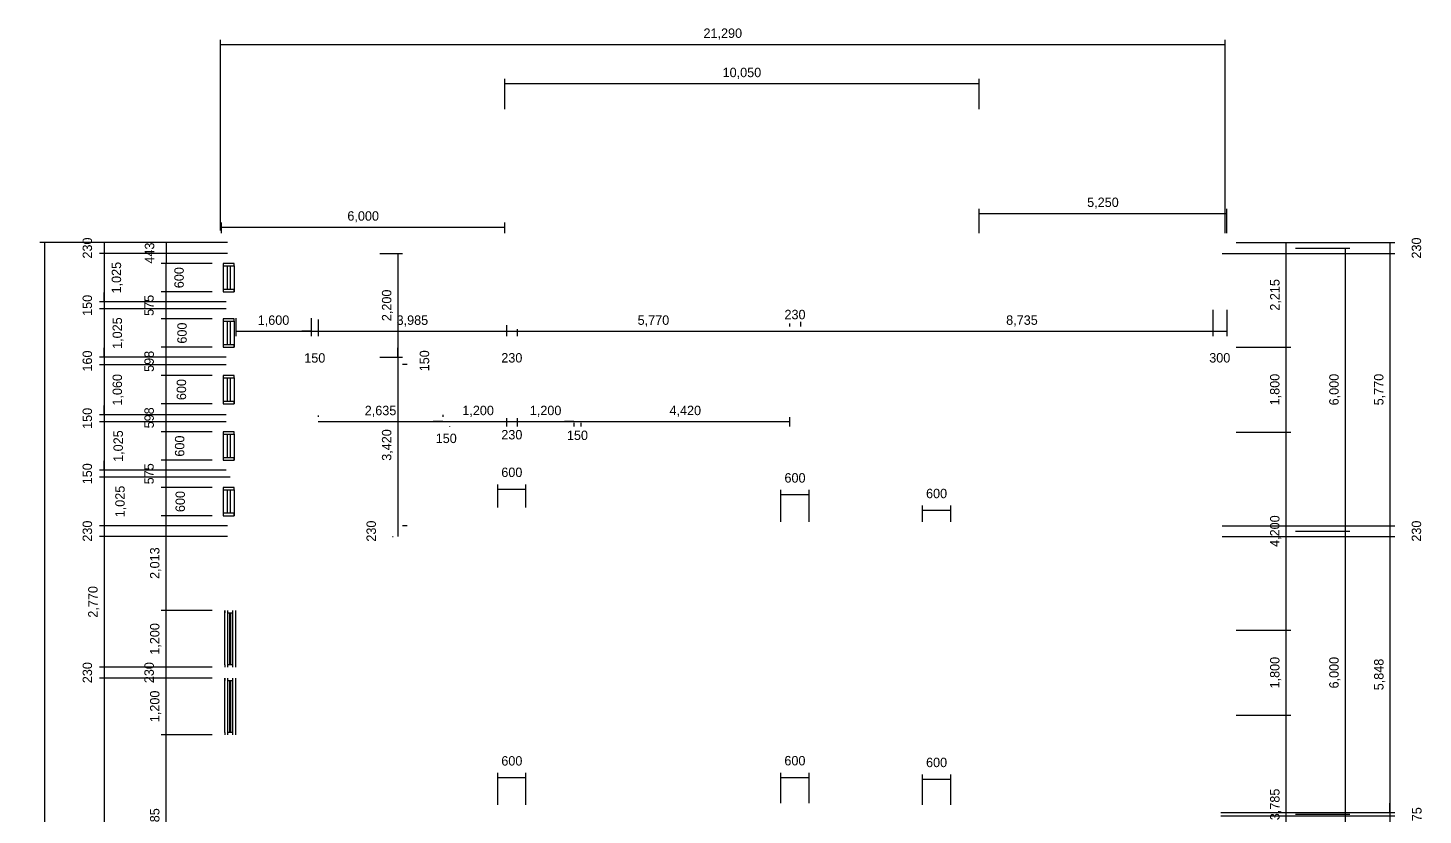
# Model space of a CAD drawing. Extents: x -2017610 to 288295, y -639251 to 250994.
# Drawn here: x 40877 to 70439, y -253179 to -236494 of the extents above; entities that cross this region are included whole.
import ezdxf

# ---------------------------------------------------------------- set-up
doc = ezdxf.new("R2010")
doc.units = 0
doc.header["$LTSCALE"] = 2
doc.header["$MEASUREMENT"] = 0
doc.header["$PDMODE"] = 2
doc.layers.get('0').update_dxf_attribs({"linetype": 'CONTINUOUS'})
doc.layers.get('DEFPOINTS').update_dxf_attribs({"linetype": 'CONTINUOUS'})
doc.layers.add('DIM', color=8, linetype='CONTINUOUS')
doc.layers.add('DOOR-WINDOW', color=8, linetype='CONTINUOUS')
doc.styles.add('STYLUS', font='stylu.ttf')
doc.dimstyles.new('DIM100S', dxfattribs={"dimscale": 0, "dimtxt": 200, "dimasz": 200, "dimexe": 100, "dimexo": 200, "dimgap": 100, "dimtad": 1, "dimdec": 0, "dimtxsty": 'STYLUS', "dimblk1": 'ARCHTICK', "dimblk2": 'ARCHTICK', "dimsah": 1, "dimcen": 100, "dimclrd": 256, "dimclre": 256, "dimclrt": 10, "dimazin": 3, "dimtfac": 1, "dimtdec": 0, "dimtmove": 0, "dimatfit": 3, "dimtolj": 1, "dimtzin": 0})

# ---------------------------------------------------------------- blocks, each defined once
blk = doc.blocks.new('*D850')
at = {"layer": 'DEFPOINTS', "color": 0}
for p in [(60431, -246718), (59831, -247160), (60431, -247160)]:
    blk.add_point(p, dxfattribs=at)
at = {"layer": 'DIM'}
for p, q in [((59831, -246960), (59831, -246618)), ((59831, -246718), (60431, -246718)), ((60431, -246960), (60431, -246618))]:
    blk.add_line(p, q, dxfattribs=at)
at = {"layer": 'DIM', "color": 10, "insert": (60131, -246364), "char_height": 200, "attachment_point": 5, "style": 'STYLUS'}
blk.add_mtext('\\A1;600', dxfattribs=at)
blk = doc.blocks.new('_ARCHTICK')
blk = doc.blocks.new('*D447')
at = {"layer": 'DEFPOINTS', "color": 0}
for p in [(57431, -246387), (56831, -247160), (57431, -247160)]:
    blk.add_point(p, dxfattribs=at)
at = {"layer": 'DIM'}
for p, q in [((56831, -246960), (56831, -246287)), ((56831, -246387), (57431, -246387)), ((57431, -246960), (57431, -246287))]:
    blk.add_line(p, q, dxfattribs=at)
at = {"layer": 'DIM', "color": 10, "insert": (57131, -246033), "char_height": 200, "attachment_point": 5, "style": 'STYLUS'}
blk.add_mtext('\\A1;600', dxfattribs=at)
blk = doc.blocks.new('*D851')
at = {"layer": 'DEFPOINTS', "color": 0}
for p in [(51431, -246269), (50831, -246860), (51431, -246860)]:
    blk.add_point(p, dxfattribs=at)
at = {"layer": 'DIM'}
for p, q in [((50831, -246660), (50831, -246169)), ((51431, -246660), (51431, -246169)), ((50831, -246269), (51431, -246269))]:
    blk.add_line(p, q, dxfattribs=at)
at = {"layer": 'DIM', "color": 10, "insert": (51131, -245915), "char_height": 200, "attachment_point": 5, "style": 'STYLUS'}
blk.add_mtext('\\A1;600', dxfattribs=at)
blk = doc.blocks.new('*D448')
at = {"layer": 'DEFPOINTS', "color": 0}
for p in [(51431, -252385), (50831, -253160), (51431, -253160)]:
    blk.add_point(p, dxfattribs=at)
at = {"layer": 'DIM'}
for p, q in [((50831, -252960), (50831, -252285)), ((50831, -252385), (51431, -252385)), ((51431, -252960), (51431, -252285))]:
    blk.add_line(p, q, dxfattribs=at)
at = {"layer": 'DIM', "color": 10, "insert": (51131, -252031), "char_height": 200, "attachment_point": 5, "style": 'STYLUS'}
blk.add_mtext('\\A1;600', dxfattribs=at)
blk = doc.blocks.new('*D449')
at = {"layer": 'DEFPOINTS', "color": 0}
for p in [(57429, -252381), (56829, -253123), (57429, -253123)]:
    blk.add_point(p, dxfattribs=at)
at = {"layer": 'DIM'}
for p, q in [((56829, -252923), (56829, -252281)), ((56829, -252381), (57429, -252381)), ((57429, -252923), (57429, -252281))]:
    blk.add_line(p, q, dxfattribs=at)
at = {"layer": 'DIM', "color": 10, "insert": (57129, -252027), "char_height": 200, "attachment_point": 5, "style": 'STYLUS'}
blk.add_mtext('\\A1;600', dxfattribs=at)
blk = doc.blocks.new('*D450')
at = {"layer": 'DEFPOINTS', "color": 0}
for p in [(60431, -252419), (59831, -253160), (60431, -253160)]:
    blk.add_point(p, dxfattribs=at)
at = {"layer": 'DIM'}
for p, q in [((59831, -252960), (59831, -252319)), ((59831, -252419), (60431, -252419)), ((60431, -252960), (60431, -252319))]:
    blk.add_line(p, q, dxfattribs=at)
at = {"layer": 'DIM', "color": 10, "insert": (60131, -252064), "char_height": 200, "attachment_point": 5, "style": 'STYLUS'}
blk.add_mtext('\\A1;600', dxfattribs=at)
blk = doc.blocks.new('*D454')
at = {"layer": 'DEFPOINTS', "color": 0}
for p in [(61031, -237675), (50981, -238420), (61031, -238420)]:
    blk.add_point(p, dxfattribs=at)
at = {"layer": 'DIM'}
for p, q in [((50981, -238220), (50981, -237575)), ((50981, -237675), (61031, -237675)), ((61031, -238220), (61031, -237575))]:
    blk.add_line(p, q, dxfattribs=at)
at = {"layer": 'DIM', "color": 10, "insert": (56006, -237457), "char_height": 200, "attachment_point": 5, "style": 'STYLUS'}
blk.add_mtext('\\A1;10,050', dxfattribs=at)
blk = doc.blocks.new('*D455')
at = {"layer": 'DEFPOINTS', "color": 0}
for p in [(66246, -236844), (44956, -240985), (66246, -241045)]:
    blk.add_point(p, dxfattribs=at)
at = {"layer": 'DIM'}
for p, q in [((44956, -240785), (44956, -236744)), ((66246, -240845), (66246, -236744)), ((44956, -236844), (66246, -236844))]:
    blk.add_line(p, q, dxfattribs=at)
at = {"layer": 'DIM', "color": 10, "insert": (55601, -236625), "char_height": 200, "attachment_point": 5, "style": 'STYLUS'}
blk.add_mtext('\\A1;21,290', dxfattribs=at)
blk = doc.blocks.new('*D465')
at = {"layer": 'DEFPOINTS', "color": 0}
for p in [(66281, -241045), (66281, -243260), (67534, -243260)]:
    blk.add_point(p, dxfattribs=at)
at = {"layer": 'DIM'}
for p, q in [((66481, -241045), (67634, -241045)), ((67534, -241045), (67534, -243260)), ((66481, -243260), (67634, -243260))]:
    blk.add_line(p, q, dxfattribs=at)
at = {"layer": 'DIM', "color": 10, "insert": (67316, -242153), "char_height": 200, "attachment_point": 5, "rotation": 90, "style": 'STYLUS'}
blk.add_mtext('\\A1;2,215', dxfattribs=at)
blk = doc.blocks.new('*D466')
at = {"layer": 'DEFPOINTS', "color": 0}
for p in [(66281, -243260), (66281, -245060), (67534, -245060)]:
    blk.add_point(p, dxfattribs=at)
at = {"layer": 'DIM'}
for p, q in [((66481, -243260), (67634, -243260)), ((67534, -243260), (67534, -245060)), ((66481, -245060), (67634, -245060))]:
    blk.add_line(p, q, dxfattribs=at)
at = {"layer": 'DIM', "color": 10, "insert": (67315, -244160), "char_height": 200, "attachment_point": 5, "rotation": 90, "style": 'STYLUS'}
blk.add_mtext('\\A1;1,800', dxfattribs=at)
blk = doc.blocks.new('*D467')
at = {"layer": 'DEFPOINTS', "color": 0}
for p in [(66281, -245060), (66281, -249260), (67534, -249260)]:
    blk.add_point(p, dxfattribs=at)
at = {"layer": 'DIM'}
for p, q in [((66481, -245060), (67634, -245060)), ((67534, -245060), (67534, -249260)), ((66481, -249260), (67634, -249260))]:
    blk.add_line(p, q, dxfattribs=at)
at = {"layer": 'DIM', "color": 10, "insert": (67315, -247160), "char_height": 200, "attachment_point": 5, "rotation": 90, "style": 'STYLUS'}
blk.add_mtext('\\A1;4,200', dxfattribs=at)
blk = doc.blocks.new('*D468')
at = {"layer": 'DEFPOINTS', "color": 0}
for p in [(66281, -249260), (66281, -251060), (67534, -251060)]:
    blk.add_point(p, dxfattribs=at)
at = {"layer": 'DIM'}
for p, q in [((66481, -249260), (67634, -249260)), ((67534, -249260), (67534, -251060)), ((66481, -251060), (67634, -251060))]:
    blk.add_line(p, q, dxfattribs=at)
at = {"layer": 'DIM', "color": 10, "insert": (67315, -250160), "char_height": 200, "attachment_point": 5, "rotation": 90, "style": 'STYLUS'}
blk.add_mtext('\\A1;1,800', dxfattribs=at)
blk = doc.blocks.new('*D469')
at = {"layer": 'DEFPOINTS', "color": 0}
for p in [(66281, -251060), (66281, -254845), (67534, -254845)]:
    blk.add_point(p, dxfattribs=at)
at = {"layer": 'DIM'}
for p, q in [((66481, -251060), (67634, -251060)), ((67534, -251060), (67534, -254845)), ((66481, -254845), (67634, -254845))]:
    blk.add_line(p, q, dxfattribs=at)
at = {"layer": 'DIM', "color": 10, "insert": (67316, -252953), "char_height": 200, "attachment_point": 5, "rotation": 90, "style": 'STYLUS'}
blk.add_mtext('\\A1;3,785', dxfattribs=at)
blk = doc.blocks.new('*D474')
at = {"layer": 'DEFPOINTS', "color": 0}
for p in [(67534, -241160), (67534, -247160), (68788, -247160)]:
    blk.add_point(p, dxfattribs=at)
at = {"layer": 'DIM'}
for p, q in [((67734, -241160), (68888, -241160)), ((68788, -241160), (68788, -247160)), ((67734, -247160), (68888, -247160))]:
    blk.add_line(p, q, dxfattribs=at)
at = {"layer": 'DIM', "color": 10, "insert": (68569, -244160), "char_height": 200, "attachment_point": 5, "rotation": 90, "style": 'STYLUS'}
blk.add_mtext('\\A1;6,000', dxfattribs=at)
blk = doc.blocks.new('*D475')
at = {"layer": 'DEFPOINTS', "color": 0}
for p in [(67534, -247160), (67534, -253160), (68788, -253160)]:
    blk.add_point(p, dxfattribs=at)
at = {"layer": 'DIM'}
for p, q in [((67734, -247160), (68888, -247160)), ((68788, -247160), (68788, -253160)), ((67734, -253160), (68888, -253160))]:
    blk.add_line(p, q, dxfattribs=at)
at = {"layer": 'DIM', "color": 10, "insert": (68569, -250160), "char_height": 200, "attachment_point": 5, "rotation": 90, "style": 'STYLUS'}
blk.add_mtext('\\A1;6,000', dxfattribs=at)
blk = doc.blocks.new('*D476')
at = {"layer": 'DEFPOINTS', "color": 0}
for p in [(67534, -253160), (67534, -259160), (68788, -259160)]:
    blk.add_point(p, dxfattribs=at)
at = {"layer": 'DIM'}
for p, q in [((67734, -253160), (68888, -253160)), ((68788, -253160), (68788, -259160)), ((67734, -259160), (68888, -259160))]:
    blk.add_line(p, q, dxfattribs=at)
at = {"layer": 'DIM', "color": 10, "insert": (68569, -256160), "char_height": 200, "attachment_point": 5, "rotation": 90, "style": 'STYLUS'}
blk.add_mtext('\\A1;6,000', dxfattribs=at)
blk = doc.blocks.new('*D484')
at = {"layer": 'DEFPOINTS', "color": 0}
for p in [(44981, -241045), (43810, -241488), (44981, -241488)]:
    blk.add_point(p, dxfattribs=at)
at = {"layer": 'DIM'}
for p, q in [((44781, -241045), (43710, -241045)), ((43810, -241045), (43810, -241488)), ((44781, -241488), (43710, -241488))]:
    blk.add_line(p, q, dxfattribs=at)
at = {"layer": 'DIM', "color": 10, "insert": (43456, -241267), "char_height": 200, "attachment_point": 5, "rotation": 90, "style": 'STYLUS'}
blk.add_mtext('\\A1;443', dxfattribs=at)
blk = doc.blocks.new('W1200')
for p, q in [((50, 230), (0, 230)), ((0, 165), (1200, 165)), ((0, 65), (1200, 65)), ((0, 0), (50, 0)), ((50, 230), (1200, 230)), ((50, 65), (50, 165)), ((50, 125), (1150, 125)), ((50, 105), (1150, 105)), ((50, 0), (1200, 0)), ((1200, 230), (1150, 230)), ((1150, 165), (1150, 65)), ((1150, 0), (1200, 0))]:
    blk.add_line(p, q)
blk = doc.blocks.new('W600')
at = {"layer": 'DOOR-WINDOW', "ltscale": 1000}
for p, q in [((50, 0), (0, 0)), ((0, 0), (0, -230)), ((50, 0), (600, 0)), ((50, -230), (50, 0)), ((550, 0), (550, -230)), ((600, 0), (550, 0)), ((600, -230), (600, 0)), ((0, -230), (50, -230)), ((50, -80), (550, -80)), ((50, -150), (550, -150)), ((50, -230), (600, -230)), ((550, -230), (600, -230))]:
    blk.add_line(p, q, dxfattribs=at)
blk = doc.blocks.new('*D528')
at = {"layer": 'DEFPOINTS', "color": 0}
for p in [(44981, -241488), (43801, -242088), (44981, -242088)]:
    blk.add_point(p, dxfattribs=at)
at = {"layer": 'DIM'}
for p, q in [((44781, -241488), (43701, -241488)), ((43801, -241488), (43801, -242088)), ((44781, -242088), (43701, -242088))]:
    blk.add_line(p, q, dxfattribs=at)
at = {"layer": 'DIM', "color": 10, "insert": (44081, -241788), "char_height": 200, "attachment_point": 5, "rotation": 90, "style": 'STYLUS'}
blk.add_mtext('\\A1;600', dxfattribs=at)
blk = doc.blocks.new('*D529')
at = {"layer": 'DEFPOINTS', "color": 0}
for p in [(44981, -242088), (43801, -242663), (44981, -242663)]:
    blk.add_point(p, dxfattribs=at)
at = {"layer": 'DIM'}
for p, q in [((44781, -242088), (43701, -242088)), ((43801, -242088), (43801, -242663)), ((44781, -242663), (43701, -242663))]:
    blk.add_line(p, q, dxfattribs=at)
at = {"layer": 'DIM', "color": 10, "insert": (43444, -242375), "char_height": 200, "attachment_point": 5, "rotation": 90, "style": 'STYLUS'}
blk.add_mtext('\\A1;575', dxfattribs=at)
blk = doc.blocks.new('*D530')
at = {"layer": 'DEFPOINTS', "color": 0}
for p in [(44981, -242663), (43801, -243263), (44981, -243263)]:
    blk.add_point(p, dxfattribs=at)
at = {"layer": 'DIM'}
for p, q in [((44781, -242663), (43701, -242663)), ((43801, -242663), (43801, -243263)), ((44781, -243263), (43701, -243263))]:
    blk.add_line(p, q, dxfattribs=at)
at = {"layer": 'DIM', "color": 10, "insert": (44144, -242963), "char_height": 200, "attachment_point": 5, "rotation": 90, "style": 'STYLUS'}
blk.add_mtext('\\A1;600', dxfattribs=at)
blk = doc.blocks.new('*D531')
at = {"layer": 'DEFPOINTS', "color": 0}
for p in [(44981, -243263), (43801, -243860), (44981, -243860)]:
    blk.add_point(p, dxfattribs=at)
at = {"layer": 'DIM'}
for p, q in [((44781, -243263), (43701, -243263)), ((43801, -243263), (43801, -243860)), ((44781, -243860), (43701, -243860))]:
    blk.add_line(p, q, dxfattribs=at)
at = {"layer": 'DIM', "color": 10, "insert": (43447, -243562), "char_height": 200, "attachment_point": 5, "rotation": 90, "style": 'STYLUS'}
blk.add_mtext('\\A1;598', dxfattribs=at)
blk = doc.blocks.new('*D532')
at = {"layer": 'DEFPOINTS', "color": 0}
for p in [(44981, -243860), (43801, -244460), (44981, -244460)]:
    blk.add_point(p, dxfattribs=at)
at = {"layer": 'DIM'}
for p, q in [((44781, -243860), (43701, -243860)), ((43801, -243860), (43801, -244460)), ((44781, -244460), (43701, -244460))]:
    blk.add_line(p, q, dxfattribs=at)
at = {"layer": 'DIM', "color": 10, "insert": (44131, -244160), "char_height": 200, "attachment_point": 5, "rotation": 90, "style": 'STYLUS'}
blk.add_mtext('\\A1;600', dxfattribs=at)
blk = doc.blocks.new('*D533')
at = {"layer": 'DEFPOINTS', "color": 0}
for p in [(44981, -244460), (43801, -245058), (44981, -245058)]:
    blk.add_point(p, dxfattribs=at)
at = {"layer": 'DIM'}
for p, q in [((44781, -244460), (43701, -244460)), ((43801, -244460), (43801, -245058)), ((44781, -245058), (43701, -245058))]:
    blk.add_line(p, q, dxfattribs=at)
at = {"layer": 'DIM', "color": 10, "insert": (43447, -244759), "char_height": 200, "attachment_point": 5, "rotation": 90, "style": 'STYLUS'}
blk.add_mtext('\\A1;598', dxfattribs=at)
blk = doc.blocks.new('*D534')
at = {"layer": 'DEFPOINTS', "color": 0}
for p in [(44981, -245058), (43801, -245658), (44981, -245658)]:
    blk.add_point(p, dxfattribs=at)
at = {"layer": 'DIM'}
for p, q in [((44781, -245058), (43701, -245058)), ((43801, -245058), (43801, -245658)), ((44781, -245658), (43701, -245658))]:
    blk.add_line(p, q, dxfattribs=at)
at = {"layer": 'DIM', "color": 10, "insert": (44094, -245358), "char_height": 200, "attachment_point": 5, "rotation": 90, "style": 'STYLUS'}
blk.add_mtext('\\A1;600', dxfattribs=at)
blk = doc.blocks.new('*D535')
at = {"layer": 'DEFPOINTS', "color": 0}
for p in [(44981, -245658), (43801, -246233), (44981, -246233)]:
    blk.add_point(p, dxfattribs=at)
at = {"layer": 'DIM'}
for p, q in [((44781, -245658), (43701, -245658)), ((43801, -245658), (43801, -246233)), ((44781, -246233), (43701, -246233))]:
    blk.add_line(p, q, dxfattribs=at)
at = {"layer": 'DIM', "color": 10, "insert": (43444, -245945), "char_height": 200, "attachment_point": 5, "rotation": 90, "style": 'STYLUS'}
blk.add_mtext('\\A1;575', dxfattribs=at)
blk = doc.blocks.new('*D536')
at = {"layer": 'DEFPOINTS', "color": 0}
for p in [(44981, -246233), (43801, -246833), (44981, -246833)]:
    blk.add_point(p, dxfattribs=at)
at = {"layer": 'DIM'}
for p, q in [((44781, -246233), (43701, -246233)), ((43801, -246233), (43801, -246833)), ((44781, -246833), (43701, -246833))]:
    blk.add_line(p, q, dxfattribs=at)
at = {"layer": 'DIM', "color": 10, "insert": (44106, -246533), "char_height": 200, "attachment_point": 5, "rotation": 90, "style": 'STYLUS'}
blk.add_mtext('\\A1;600', dxfattribs=at)
blk = doc.blocks.new('*D537')
at = {"layer": 'DEFPOINTS', "color": 0}
for p in [(44981, -246833), (43801, -248845), (44981, -248845)]:
    blk.add_point(p, dxfattribs=at)
at = {"layer": 'DIM'}
for p, q in [((44781, -246833), (43701, -246833)), ((43801, -246833), (43801, -248845)), ((44781, -248845), (43701, -248845))]:
    blk.add_line(p, q, dxfattribs=at)
at = {"layer": 'DIM', "color": 10, "insert": (43583, -247839), "char_height": 200, "attachment_point": 5, "rotation": 90, "style": 'STYLUS'}
blk.add_mtext('\\A1;2,013', dxfattribs=at)
blk = doc.blocks.new('*D538')
at = {"layer": 'DEFPOINTS', "color": 0}
for p in [(44981, -248845), (43801, -250045), (44981, -250045)]:
    blk.add_point(p, dxfattribs=at)
at = {"layer": 'DIM'}
for p, q in [((44781, -248845), (43701, -248845)), ((43801, -248845), (43801, -250045)), ((44781, -250045), (43701, -250045))]:
    blk.add_line(p, q, dxfattribs=at)
at = {"layer": 'DIM', "color": 10, "insert": (43583, -249445), "char_height": 200, "attachment_point": 5, "rotation": 90, "style": 'STYLUS'}
blk.add_mtext('\\A1;1,200', dxfattribs=at)
blk = doc.blocks.new('*D539')
at = {"layer": 'DEFPOINTS', "color": 0}
for p in [(44981, -250045), (43801, -250275), (44981, -250275)]:
    blk.add_point(p, dxfattribs=at)
at = {"layer": 'DIM'}
for p, q in [((44781, -250045), (43701, -250045)), ((43801, -250045), (43801, -250275)), ((44781, -250275), (43701, -250275))]:
    blk.add_line(p, q, dxfattribs=at)
at = {"layer": 'DIM', "color": 10, "insert": (43447, -250160), "char_height": 200, "attachment_point": 5, "rotation": 90, "style": 'STYLUS'}
blk.add_mtext('\\A1;230', dxfattribs=at)
blk = doc.blocks.new('*D540')
at = {"layer": 'DEFPOINTS', "color": 0}
for p in [(44981, -250275), (43801, -251475), (44981, -251475)]:
    blk.add_point(p, dxfattribs=at)
at = {"layer": 'DIM'}
for p, q in [((44781, -250275), (43701, -250275)), ((43801, -250275), (43801, -251475)), ((44781, -251475), (43701, -251475))]:
    blk.add_line(p, q, dxfattribs=at)
at = {"layer": 'DIM', "color": 10, "insert": (43583, -250875), "char_height": 200, "attachment_point": 5, "rotation": 90, "style": 'STYLUS'}
blk.add_mtext('\\A1;1,200', dxfattribs=at)
blk = doc.blocks.new('*D541')
at = {"layer": 'DEFPOINTS', "color": 0}
for p in [(44981, -251475), (43801, -255260), (44981, -255260)]:
    blk.add_point(p, dxfattribs=at)
at = {"layer": 'DIM'}
for p, q in [((44781, -251475), (43701, -251475)), ((43801, -251475), (43801, -255260)), ((44781, -255260), (43701, -255260))]:
    blk.add_line(p, q, dxfattribs=at)
at = {"layer": 'DIM', "color": 10, "insert": (43583, -253368), "char_height": 200, "attachment_point": 5, "rotation": 90, "style": 'STYLUS'}
blk.add_mtext('\\A1;3,785', dxfattribs=at)
blk = doc.blocks.new('*D548')
at = {"layer": 'DEFPOINTS', "color": 0}
for p in [(45306, -241045), (42492, -241275), (45306, -241275)]:
    blk.add_point(p, dxfattribs=at)
at = {"layer": 'DIM'}
for p, q in [((45106, -241045), (42392, -241045)), ((42492, -241045), (42492, -241275)), ((45106, -241275), (42392, -241275))]:
    blk.add_line(p, q, dxfattribs=at)
at = {"layer": 'DIM', "color": 10, "insert": (42138, -241160), "char_height": 200, "attachment_point": 5, "rotation": 90, "style": 'STYLUS'}
blk.add_mtext('\\A1;230', dxfattribs=at)
blk = doc.blocks.new('*D549')
at = {"layer": 'DEFPOINTS', "color": 0}
for p in [(45306, -241275), (42492, -242300), (45281, -242300)]:
    blk.add_point(p, dxfattribs=at)
at = {"layer": 'DIM'}
for p, q in [((45106, -241275), (42392, -241275)), ((42492, -241275), (42492, -242300)), ((45081, -242300), (42392, -242300))]:
    blk.add_line(p, q, dxfattribs=at)
at = {"layer": 'DIM', "color": 10, "insert": (42771, -241788), "char_height": 200, "attachment_point": 5, "rotation": 90, "style": 'STYLUS'}
blk.add_mtext('\\A1;1,025', dxfattribs=at)
blk = doc.blocks.new('*D550')
at = {"layer": 'DEFPOINTS', "color": 0}
for p in [(45281, -242300), (42492, -242450), (45281, -242450)]:
    blk.add_point(p, dxfattribs=at)
at = {"layer": 'DIM'}
for p, q in [((42492, -242300), (42492, -242100)), ((45081, -242300), (42392, -242300)), ((42492, -242300), (42492, -242450)), ((45081, -242450), (42392, -242450)), ((42492, -242450), (42492, -242650))]:
    blk.add_line(p, q, dxfattribs=at)
at = {"layer": 'DIM', "color": 10, "insert": (42137, -242375), "char_height": 200, "attachment_point": 5, "rotation": 90, "style": 'STYLUS'}
blk.add_mtext('\\A1;150', dxfattribs=at)
blk = doc.blocks.new('*D551')
at = {"layer": 'DEFPOINTS', "color": 0}
for p in [(45281, -242450), (42492, -243475), (45281, -243475)]:
    blk.add_point(p, dxfattribs=at)
at = {"layer": 'DIM'}
for p, q in [((45081, -242450), (42392, -242450)), ((42492, -242450), (42492, -243475)), ((45081, -243475), (42392, -243475))]:
    blk.add_line(p, q, dxfattribs=at)
at = {"layer": 'DIM', "color": 10, "insert": (42790, -242963), "char_height": 200, "attachment_point": 5, "rotation": 90, "style": 'STYLUS'}
blk.add_mtext('\\A1;1,025', dxfattribs=at)
blk = doc.blocks.new('*D552')
at = {"layer": 'DEFPOINTS', "color": 0}
for p in [(45281, -243475), (42492, -243635), (45281, -243635)]:
    blk.add_point(p, dxfattribs=at)
at = {"layer": 'DIM'}
for p, q in [((42492, -243475), (42492, -243275)), ((45081, -243475), (42392, -243475)), ((42492, -243475), (42492, -243635)), ((45081, -243635), (42392, -243635)), ((42492, -243635), (42492, -243835))]:
    blk.add_line(p, q, dxfattribs=at)
at = {"layer": 'DIM', "color": 10, "insert": (42137, -243555), "char_height": 200, "attachment_point": 5, "rotation": 90, "style": 'STYLUS'}
blk.add_mtext('\\A1;160', dxfattribs=at)
blk = doc.blocks.new('*D553')
at = {"layer": 'DEFPOINTS', "color": 0}
for p in [(45281, -243635), (42492, -244695), (45281, -244695)]:
    blk.add_point(p, dxfattribs=at)
at = {"layer": 'DIM'}
for p, q in [((45081, -243635), (42392, -243635)), ((42492, -243635), (42492, -244695)), ((45081, -244695), (42392, -244695))]:
    blk.add_line(p, q, dxfattribs=at)
at = {"layer": 'DIM', "color": 10, "insert": (42790, -244165), "char_height": 200, "attachment_point": 5, "rotation": 90, "style": 'STYLUS'}
blk.add_mtext('\\A1;1,060', dxfattribs=at)
blk = doc.blocks.new('*D554')
at = {"layer": 'DEFPOINTS', "color": 0}
for p in [(45281, -244695), (42492, -244845), (45281, -244845)]:
    blk.add_point(p, dxfattribs=at)
at = {"layer": 'DIM'}
for p, q in [((45081, -244695), (42392, -244695)), ((42492, -244695), (42492, -244495)), ((42492, -244695), (42492, -244845)), ((45081, -244845), (42392, -244845)), ((42492, -244845), (42492, -245045))]:
    blk.add_line(p, q, dxfattribs=at)
at = {"layer": 'DIM', "color": 10, "insert": (42137, -244770), "char_height": 200, "attachment_point": 5, "rotation": 90, "style": 'STYLUS'}
blk.add_mtext('\\A1;150', dxfattribs=at)
blk = doc.blocks.new('*D555')
at = {"layer": 'DEFPOINTS', "color": 0}
for p in [(45281, -244845), (42492, -245870), (45281, -245870)]:
    blk.add_point(p, dxfattribs=at)
at = {"layer": 'DIM'}
for p, q in [((45081, -244845), (42392, -244845)), ((42492, -244845), (42492, -245870)), ((45081, -245870), (42392, -245870))]:
    blk.add_line(p, q, dxfattribs=at)
at = {"layer": 'DIM', "color": 10, "insert": (42809, -245358), "char_height": 200, "attachment_point": 5, "rotation": 90, "style": 'STYLUS'}
blk.add_mtext('\\A1;1,025', dxfattribs=at)
blk = doc.blocks.new('*D556')
at = {"layer": 'DEFPOINTS', "color": 0}
for p in [(45281, -245870), (42492, -246020), (45362, -246020)]:
    blk.add_point(p, dxfattribs=at)
at = {"layer": 'DIM'}
for p, q in [((45081, -245870), (42392, -245870)), ((42492, -245870), (42492, -245670)), ((42492, -245870), (42492, -246020)), ((45162, -246020), (42392, -246020)), ((42492, -246020), (42492, -246220))]:
    blk.add_line(p, q, dxfattribs=at)
at = {"layer": 'DIM', "color": 10, "insert": (42137, -245945), "char_height": 200, "attachment_point": 5, "rotation": 90, "style": 'STYLUS'}
blk.add_mtext('\\A1;150', dxfattribs=at)
blk = doc.blocks.new('*D557')
at = {"layer": 'DEFPOINTS', "color": 0}
for p in [(45362, -246020), (42492, -247045), (45306, -247045)]:
    blk.add_point(p, dxfattribs=at)
at = {"layer": 'DIM'}
for p, q in [((45162, -246020), (42392, -246020)), ((42492, -246020), (42492, -247045)), ((45106, -247045), (42392, -247045))]:
    blk.add_line(p, q, dxfattribs=at)
at = {"layer": 'DIM', "color": 10, "insert": (42847, -246533), "char_height": 200, "attachment_point": 5, "rotation": 90, "style": 'STYLUS'}
blk.add_mtext('\\A1;1,025', dxfattribs=at)
blk = doc.blocks.new('*D558')
at = {"layer": 'DEFPOINTS', "color": 0}
for p in [(45306, -247045), (42492, -247275), (45306, -247275)]:
    blk.add_point(p, dxfattribs=at)
at = {"layer": 'DIM'}
for p, q in [((45106, -247045), (42392, -247045)), ((42492, -247045), (42492, -247275)), ((45106, -247275), (42392, -247275))]:
    blk.add_line(p, q, dxfattribs=at)
at = {"layer": 'DIM', "color": 10, "insert": (42138, -247160), "char_height": 200, "attachment_point": 5, "rotation": 90, "style": 'STYLUS'}
blk.add_mtext('\\A1;230', dxfattribs=at)
blk = doc.blocks.new('*D559')
at = {"layer": 'DEFPOINTS', "color": 0}
for p in [(45306, -247275), (42492, -250045), (44981, -250045)]:
    blk.add_point(p, dxfattribs=at)
at = {"layer": 'DIM'}
for p, q in [((45106, -247275), (42392, -247275)), ((42492, -247275), (42492, -250045)), ((44781, -250045), (42392, -250045))]:
    blk.add_line(p, q, dxfattribs=at)
at = {"layer": 'DIM', "color": 10, "insert": (42273, -248660), "char_height": 200, "attachment_point": 5, "rotation": 90, "style": 'STYLUS'}
blk.add_mtext('\\A1;2,770', dxfattribs=at)
blk = doc.blocks.new('*D560')
at = {"layer": 'DEFPOINTS', "color": 0}
for p in [(44981, -250045), (42492, -250275), (44981, -250275)]:
    blk.add_point(p, dxfattribs=at)
at = {"layer": 'DIM'}
for p, q in [((44781, -250045), (42392, -250045)), ((42492, -250045), (42492, -250275)), ((44781, -250275), (42392, -250275))]:
    blk.add_line(p, q, dxfattribs=at)
at = {"layer": 'DIM', "color": 10, "insert": (42138, -250160), "char_height": 200, "attachment_point": 5, "rotation": 90, "style": 'STYLUS'}
blk.add_mtext('\\A1;230', dxfattribs=at)
blk = doc.blocks.new('*D561')
at = {"layer": 'DEFPOINTS', "color": 0}
for p in [(44981, -250275), (42492, -259045), (45306, -259045)]:
    blk.add_point(p, dxfattribs=at)
at = {"layer": 'DIM'}
for p, q in [((44781, -250275), (42392, -250275)), ((42492, -250275), (42492, -259045)), ((45106, -259045), (42392, -259045))]:
    blk.add_line(p, q, dxfattribs=at)
at = {"layer": 'DIM', "color": 10, "insert": (42273, -254660), "char_height": 200, "attachment_point": 5, "rotation": 90, "style": 'STYLUS'}
blk.add_mtext('\\A1;8,770', dxfattribs=at)
blk = doc.blocks.new('*D567')
at = {"layer": 'DEFPOINTS', "color": 0}
for p in [(44981, -241045), (41227, -270060), (44981, -270060)]:
    blk.add_point(p, dxfattribs=at)
at = {"layer": 'DIM'}
for p, q in [((44781, -241045), (41127, -241045)), ((41227, -241045), (41227, -270060)), ((44781, -270060), (41127, -270060))]:
    blk.add_line(p, q, dxfattribs=at)
at = {"layer": 'DIM', "color": 10, "insert": (41009, -255553), "char_height": 200, "attachment_point": 5, "rotation": 90, "style": 'STYLUS'}
blk.add_mtext('\\A1;29,015', dxfattribs=at)
blk = doc.blocks.new('*D568')
at = {"layer": 'DEFPOINTS', "color": 0}
for p in [(66283, -241045), (65981, -241275), (69737, -241275)]:
    blk.add_point(p, dxfattribs=at)
at = {"layer": 'DIM'}
for p, q in [((66483, -241045), (69837, -241045)), ((69737, -241045), (69737, -241275)), ((66181, -241275), (69837, -241275))]:
    blk.add_line(p, q, dxfattribs=at)
at = {"layer": 'DIM', "color": 10, "insert": (70299, -241160), "char_height": 200, "attachment_point": 5, "rotation": 90, "style": 'STYLUS'}
blk.add_mtext('\\A1;230', dxfattribs=at)
blk = doc.blocks.new('*D569')
at = {"layer": 'DEFPOINTS', "color": 0}
for p in [(65981, -241275), (65981, -247045), (69737, -247045)]:
    blk.add_point(p, dxfattribs=at)
at = {"layer": 'DIM'}
for p, q in [((66181, -241275), (69837, -241275)), ((69737, -241275), (69737, -247045)), ((66181, -247045), (69837, -247045))]:
    blk.add_line(p, q, dxfattribs=at)
at = {"layer": 'DIM', "color": 10, "insert": (69518, -244160), "char_height": 200, "attachment_point": 5, "rotation": 90, "style": 'STYLUS'}
blk.add_mtext('\\A1;5,770', dxfattribs=at)
blk = doc.blocks.new('*D570')
at = {"layer": 'DEFPOINTS', "color": 0}
for p in [(65981, -247045), (65981, -247275), (69737, -247275)]:
    blk.add_point(p, dxfattribs=at)
at = {"layer": 'DIM'}
for p, q in [((66181, -247045), (69837, -247045)), ((69737, -247045), (69737, -247275)), ((66181, -247275), (69837, -247275))]:
    blk.add_line(p, q, dxfattribs=at)
at = {"layer": 'DIM', "color": 10, "insert": (70299, -247160), "char_height": 200, "attachment_point": 5, "rotation": 90, "style": 'STYLUS'}
blk.add_mtext('\\A1;230', dxfattribs=at)
blk = doc.blocks.new('*D571')
at = {"layer": 'DEFPOINTS', "color": 0}
for p in [(65981, -247275), (65956, -253123), (69737, -253123)]:
    blk.add_point(p, dxfattribs=at)
at = {"layer": 'DIM'}
for p, q in [((66181, -247275), (69837, -247275)), ((69737, -247275), (69737, -253123)), ((66156, -253123), (69837, -253123))]:
    blk.add_line(p, q, dxfattribs=at)
at = {"layer": 'DIM', "color": 10, "insert": (69519, -250199), "char_height": 200, "attachment_point": 5, "rotation": 90, "style": 'STYLUS'}
blk.add_mtext('\\A1;5,848', dxfattribs=at)
blk = doc.blocks.new('*D572')
at = {"layer": 'DEFPOINTS', "color": 0}
for p in [(65956, -253123), (65956, -253198), (69737, -253198)]:
    blk.add_point(p, dxfattribs=at)
at = {"layer": 'DIM'}
for p, q in [((69737, -253123), (69737, -252923)), ((66156, -253123), (69837, -253123)), ((66156, -253198), (69837, -253198)), ((69737, -253123), (69737, -253198)), ((69737, -253198), (69737, -253398))]:
    blk.add_line(p, q, dxfattribs=at)
at = {"layer": 'DIM', "color": 10, "insert": (70308, -253160), "char_height": 200, "attachment_point": 5, "rotation": 90, "style": 'STYLUS'}
blk.add_mtext('\\A1;75', dxfattribs=at)
blk = doc.blocks.new('*D579')
at = {"layer": 'DEFPOINTS', "color": 0}
for p in [(45281, -242450), (46881, -242450), (46881, -242925)]:
    blk.add_point(p, dxfattribs=at)
at = {"layer": 'DIM'}
for p, q in [((45281, -242650), (45281, -243025)), ((46881, -242650), (46881, -243025)), ((45281, -242925), (46881, -242925))]:
    blk.add_line(p, q, dxfattribs=at)
at = {"layer": 'DIM', "color": 10, "insert": (46081, -242707), "char_height": 200, "attachment_point": 5, "style": 'STYLUS'}
blk.add_mtext('\\A1;1,600', dxfattribs=at)
blk = doc.blocks.new('*D580')
at = {"layer": 'DEFPOINTS', "color": 0}
for p in [(46881, -242450), (47031, -242475), (47031, -242925)]:
    blk.add_point(p, dxfattribs=at)
at = {"layer": 'DIM'}
for p, q in [((46881, -242650), (46881, -243025)), ((47031, -242675), (47031, -243025)), ((46881, -242925), (46681, -242925)), ((46881, -242925), (47031, -242925)), ((47031, -242925), (47231, -242925))]:
    blk.add_line(p, q, dxfattribs=at)
at = {"layer": 'DIM', "color": 10, "insert": (46956, -243491), "char_height": 200, "attachment_point": 5, "style": 'STYLUS'}
blk.add_mtext('\\A1;150', dxfattribs=at)
blk = doc.blocks.new('*D581')
at = {"layer": 'DEFPOINTS', "color": 0}
for p in [(47031, -242475), (51016, -242593), (51016, -242925)]:
    blk.add_point(p, dxfattribs=at)
at = {"layer": 'DIM'}
for p, q in [((47031, -242675), (47031, -243025)), ((47031, -242925), (51016, -242925)), ((51016, -242793), (51016, -243025))]:
    blk.add_line(p, q, dxfattribs=at)
at = {"layer": 'DIM', "color": 10, "insert": (49024, -242707), "char_height": 200, "attachment_point": 5, "style": 'STYLUS'}
blk.add_mtext('\\A1;3,985', dxfattribs=at)
blk = doc.blocks.new('*D582')
at = {"layer": 'DEFPOINTS', "color": 0}
for p in [(51016, -242593), (51246, -242682), (51246, -242925)]:
    blk.add_point(p, dxfattribs=at)
at = {"layer": 'DIM'}
for p, q in [((51016, -242793), (51016, -243025)), ((51016, -242925), (51246, -242925)), ((51246, -242882), (51246, -243025))]:
    blk.add_line(p, q, dxfattribs=at)
at = {"layer": 'DIM', "color": 10, "insert": (51131, -243488), "char_height": 200, "attachment_point": 5, "style": 'STYLUS'}
blk.add_mtext('\\A1;230', dxfattribs=at)
blk = doc.blocks.new('*D583')
at = {"layer": 'DEFPOINTS', "color": 0}
for p in [(51246, -242682), (57016, -242925), (57016, -242957)]:
    blk.add_point(p, dxfattribs=at)
at = {"layer": 'DIM'}
for p, q in [((51246, -242882), (51246, -243025)), ((51246, -242925), (57016, -242925)), ((57016, -242757), (57016, -242825))]:
    blk.add_line(p, q, dxfattribs=at)
at = {"layer": 'DIM', "color": 10, "insert": (54131, -242707), "char_height": 200, "attachment_point": 5, "style": 'STYLUS'}
blk.add_mtext('\\A1;5,770', dxfattribs=at)
blk = doc.blocks.new('*D584')
at = {"layer": 'DEFPOINTS', "color": 0}
for p in [(57016, -242957), (57246, -242925), (57246, -242925)]:
    blk.add_point(p, dxfattribs=at)
at = {"layer": 'DIM'}
for p, q in [((57016, -242757), (57016, -242825)), ((57016, -242925), (57246, -242925)), ((57246, -242725), (57246, -242825))]:
    blk.add_line(p, q, dxfattribs=at)
at = {"layer": 'DIM', "color": 10, "insert": (57131, -242571), "char_height": 200, "attachment_point": 5, "style": 'STYLUS'}
blk.add_mtext('\\A1;230', dxfattribs=at)
blk = doc.blocks.new('*D585')
at = {"layer": 'DEFPOINTS', "color": 0}
for p in [(65981, -242268), (57246, -242925), (65981, -242925)]:
    blk.add_point(p, dxfattribs=at)
at = {"layer": 'DIM'}
for p, q in [((65981, -242468), (65981, -243025)), ((57246, -242725), (57246, -242825)), ((57246, -242925), (65981, -242925))]:
    blk.add_line(p, q, dxfattribs=at)
at = {"layer": 'DIM', "color": 10, "insert": (61940, -242706), "char_height": 200, "attachment_point": 5, "style": 'STYLUS'}
blk.add_mtext('\\A1;8,735', dxfattribs=at)
blk = doc.blocks.new('*D852')
at = {"layer": 'DEFPOINTS', "color": 0}
for p in [(65981, -242268), (66281, -242268), (66281, -242925)]:
    blk.add_point(p, dxfattribs=at)
at = {"layer": 'DIM'}
for p, q in [((65981, -242468), (65981, -243025)), ((66281, -242468), (66281, -243025)), ((65981, -242925), (66281, -242925))]:
    blk.add_line(p, q, dxfattribs=at)
at = {"layer": 'DIM', "color": 10, "insert": (66131, -243488), "char_height": 200, "attachment_point": 5, "style": 'STYLUS'}
blk.add_mtext('\\A1;300', dxfattribs=at)
blk = doc.blocks.new('*D586')
at = {"layer": 'DEFPOINTS', "color": 0}
for p in [(47031, -244908), (49666, -244840), (49666, -244898)]:
    blk.add_point(p, dxfattribs=at)
at = {"layer": 'DIM'}
for p, q in [((47031, -244708), (47031, -244740)), ((49666, -244698), (49666, -244740)), ((47031, -244840), (49666, -244840))]:
    blk.add_line(p, q, dxfattribs=at)
at = {"layer": 'DIM', "color": 10, "insert": (48349, -244622), "char_height": 200, "attachment_point": 5, "style": 'STYLUS'}
blk.add_mtext('\\A1;2,635', dxfattribs=at)
blk = doc.blocks.new('*D587')
at = {"layer": 'DEFPOINTS', "color": 0}
for p in [(49816, -244748), (49666, -244898), (49816, -244840)]:
    blk.add_point(p, dxfattribs=at)
at = {"layer": 'DIM'}
for p, q in [((49666, -244698), (49666, -244740)), ((49666, -244840), (49466, -244840)), ((49666, -244840), (49816, -244840)), ((49816, -244840), (50016, -244840)), ((49816, -244948), (49816, -244940))]:
    blk.add_line(p, q, dxfattribs=at)
at = {"layer": 'DIM', "color": 10, "insert": (49741, -245195), "char_height": 200, "attachment_point": 5, "style": 'STYLUS'}
blk.add_mtext('\\A1;150', dxfattribs=at)
blk = doc.blocks.new('*D588')
at = {"layer": 'DEFPOINTS', "color": 0}
for p in [(49816, -244748), (51016, -244565), (51016, -244840)]:
    blk.add_point(p, dxfattribs=at)
at = {"layer": 'DIM'}
for p, q in [((51016, -244765), (51016, -244940)), ((49816, -244840), (51016, -244840)), ((49816, -244948), (49816, -244940))]:
    blk.add_line(p, q, dxfattribs=at)
at = {"layer": 'DIM', "color": 10, "insert": (50416, -244621), "char_height": 200, "attachment_point": 5, "style": 'STYLUS'}
blk.add_mtext('\\A1;1,200', dxfattribs=at)
blk = doc.blocks.new('*D589')
at = {"layer": 'DEFPOINTS', "color": 0}
for p in [(51016, -244565), (51246, -244565), (51246, -244840)]:
    blk.add_point(p, dxfattribs=at)
at = {"layer": 'DIM'}
for p, q in [((51016, -244765), (51016, -244940)), ((51246, -244765), (51246, -244940)), ((51016, -244840), (51246, -244840))]:
    blk.add_line(p, q, dxfattribs=at)
at = {"layer": 'DIM', "color": 10, "insert": (51131, -245118), "char_height": 200, "attachment_point": 5, "style": 'STYLUS'}
blk.add_mtext('\\A1;230', dxfattribs=at)
blk = doc.blocks.new('*D590')
at = {"layer": 'DEFPOINTS', "color": 0}
for p in [(51246, -244565), (52446, -244664), (52446, -244840)]:
    blk.add_point(p, dxfattribs=at)
at = {"layer": 'DIM'}
for p, q in [((51246, -244765), (51246, -244940)), ((51246, -244840), (52446, -244840)), ((52446, -244864), (52446, -244940))]:
    blk.add_line(p, q, dxfattribs=at)
at = {"layer": 'DIM', "color": 10, "insert": (51846, -244621), "char_height": 200, "attachment_point": 5, "style": 'STYLUS'}
blk.add_mtext('\\A1;1,200', dxfattribs=at)
blk = doc.blocks.new('*D591')
at = {"layer": 'DEFPOINTS', "color": 0}
for p in [(52446, -244664), (52596, -244664), (52596, -244840)]:
    blk.add_point(p, dxfattribs=at)
at = {"layer": 'DIM'}
for p, q in [((52446, -244840), (52246, -244840)), ((52446, -244840), (52596, -244840)), ((52446, -244864), (52446, -244940)), ((52596, -244840), (52796, -244840)), ((52596, -244864), (52596, -244940))]:
    blk.add_line(p, q, dxfattribs=at)
at = {"layer": 'DIM', "color": 10, "insert": (52521, -245131), "char_height": 200, "attachment_point": 5, "style": 'STYLUS'}
blk.add_mtext('\\A1;150', dxfattribs=at)
blk = doc.blocks.new('*D592')
at = {"layer": 'DEFPOINTS', "color": 0}
for p in [(52596, -244664), (57016, -244548), (57016, -244840)]:
    blk.add_point(p, dxfattribs=at)
at = {"layer": 'DIM'}
for p, q in [((57016, -244748), (57016, -244940)), ((52596, -244840), (57016, -244840)), ((52596, -244864), (52596, -244940))]:
    blk.add_line(p, q, dxfattribs=at)
at = {"layer": 'DIM', "color": 10, "insert": (54806, -244621), "char_height": 200, "attachment_point": 5, "style": 'STYLUS'}
blk.add_mtext('\\A1;4,420', dxfattribs=at)
blk = doc.blocks.new('*D593')
at = {"layer": 'DEFPOINTS', "color": 0}
for p in [(48131, -241275), (48131, -243475), (48716, -243475)]:
    blk.add_point(p, dxfattribs=at)
at = {"layer": 'DIM'}
for p, q in [((48331, -241275), (48816, -241275)), ((48716, -241275), (48716, -243475)), ((48331, -243475), (48816, -243475))]:
    blk.add_line(p, q, dxfattribs=at)
at = {"layer": 'DIM', "color": 10, "insert": (48497, -242375), "char_height": 200, "attachment_point": 5, "rotation": 90, "style": 'STYLUS'}
blk.add_mtext('\\A1;2,200', dxfattribs=at)
blk = doc.blocks.new('*D594')
at = {"layer": 'DEFPOINTS', "color": 0}
for p in [(48131, -243475), (48711, -243625), (48716, -243625)]:
    blk.add_point(p, dxfattribs=at)
at = {"layer": 'DIM'}
for p, q in [((48716, -243475), (48716, -243275)), ((48331, -243475), (48816, -243475)), ((48716, -243475), (48716, -243625)), ((48716, -243625), (48716, -243825)), ((48911, -243625), (48816, -243625))]:
    blk.add_line(p, q, dxfattribs=at)
at = {"layer": 'DIM', "color": 10, "insert": (49281, -243550), "char_height": 200, "attachment_point": 5, "rotation": 90, "style": 'STYLUS'}
blk.add_mtext('\\A1;150', dxfattribs=at)
blk = doc.blocks.new('*D595')
at = {"layer": 'DEFPOINTS', "color": 0}
for p in [(48711, -243625), (48711, -247045), (48716, -247045)]:
    blk.add_point(p, dxfattribs=at)
at = {"layer": 'DIM'}
for p, q in [((48716, -243625), (48716, -247045)), ((48911, -243625), (48816, -243625)), ((48911, -247045), (48816, -247045))]:
    blk.add_line(p, q, dxfattribs=at)
at = {"layer": 'DIM', "color": 10, "insert": (48497, -245335), "char_height": 200, "attachment_point": 5, "rotation": 90, "style": 'STYLUS'}
blk.add_mtext('\\A1;3,420', dxfattribs=at)
blk = doc.blocks.new('*D596')
at = {"layer": 'DEFPOINTS', "color": 0}
for p in [(48711, -247045), (48716, -247275), (48800, -247275)]:
    blk.add_point(p, dxfattribs=at)
at = {"layer": 'DIM'}
for p, q in [((48716, -247045), (48716, -247275)), ((48911, -247045), (48816, -247045)), ((48600, -247275), (48616, -247275))]:
    blk.add_line(p, q, dxfattribs=at)
at = {"layer": 'DIM', "color": 10, "insert": (48153, -247160), "char_height": 200, "attachment_point": 5, "rotation": 90, "style": 'STYLUS'}
blk.add_mtext('\\A1;230', dxfattribs=at)
blk = doc.blocks.new('*D785')
at = {"layer": 'DEFPOINTS', "color": 0}
for p in [(50981, -240718), (44981, -241045), (50981, -241045)]:
    blk.add_point(p, dxfattribs=at)
at = {"layer": 'DIM'}
for p, q in [((44981, -240845), (44981, -240618)), ((50981, -240845), (50981, -240618)), ((44981, -240718), (50981, -240718))]:
    blk.add_line(p, q, dxfattribs=at)
at = {"layer": 'DIM', "color": 10, "insert": (47981, -240499), "char_height": 200, "attachment_point": 5, "style": 'STYLUS'}
blk.add_mtext('\\A1;6,000', dxfattribs=at)
blk = doc.blocks.new('*D786')
at = {"layer": 'DEFPOINTS', "color": 0}
for p in [(66281, -240428), (61031, -241045), (66281, -241045)]:
    blk.add_point(p, dxfattribs=at)
at = {"layer": 'DIM'}
for p, q in [((61031, -240845), (61031, -240328)), ((66281, -240845), (66281, -240328)), ((61031, -240428), (66281, -240428))]:
    blk.add_line(p, q, dxfattribs=at)
at = {"layer": 'DIM', "color": 10, "insert": (63656, -240209), "char_height": 200, "attachment_point": 5, "style": 'STYLUS'}
blk.add_mtext('\\A1;5,250', dxfattribs=at)

msp = doc.modelspace()

# ---------------------------------------------------------------- block references
at = {"layer": 'DOOR-WINDOW'}
for name, p, rotation in [('W600', (45246.2, -241487.9), 270), ('W600', (45246.2, -242660.4), 270), ('W600', (45246.2, -243860.4), 270), ('W600', (45246.2, -245057.9), 270), ('W600', (45246.2, -246232.9), 270), ('W1200', (45281.2, -250045.4), 90), ('W1200', (45281.2, -251475.4), 90)]:
    msp.add_blockref(name, p, dxfattribs=dict(at, rotation=rotation))

# ---------------------------------------------------------------- dimensions: what is measured, and where the dimension line sits
at = {"layer": 'DIM'}
for base, p1, p2, picture, middle in [((66246.2, -236844.2), (44956.2, -240985.4), (66246.2, -241045.4), '*D455', (55601.2, -236625.4)), ((61031.2, -237675.3), (50981.2, -238420.4), (61031.2, -238420.4), '*D454', (56006.2, -237456.6)), ((66281.2, -240428.2), (61031.2, -241045.4), (66281.2, -241045.4), '*D786', (63656.2, -240209.5)), ((50981.2, -240718.2), (44981.2, -241045.4), (50981.2, -241045.4), '*D785', (47981.2, -240499.5)), ((66281.2, -242925.5), (65981.2, -242267.9), (66281.2, -242267.9), '*D852', (66131.2, -243488.5)), ((46881.2, -242925.5), (45281.2, -242450.4), (46881.2, -242450.4), '*D579', (46081.2, -242706.8)), ((47031.2, -242925.5), (46881.2, -242450.4), (47031.2, -242475.4), '*D580', (46956.2, -243490.6)), ((51016.2, -242925.5), (47031.2, -242475.4), (51016.2, -242593.3), '*D581', (49023.7, -242707.5)), ((51246.2, -242925.5), (51016.2, -242593.3), (51246.2, -242681.5), '*D582', (51131.2, -243488.5)), ((57016.2, -242925.5), (51246.2, -242681.5), (57016.2, -242957.3), '*D583', (54131.2, -242706.8)), ((57246.2, -242925.5), (57016.2, -242957.3), (57246.2, -242925.5), '*D584', (57131.2, -242571.2)), ((49666.2, -244839.8), (47031.2, -244907.9), (49666.2, -244897.9), '*D586', (48348.7, -244621.8)), ((49816.2, -244839.8), (49666.2, -244897.9), (49816.2, -244747.9), '*D587', (49741.2, -245194.8)), ((51016.2, -244839.8), (49816.2, -244747.9), (51016.2, -244565.4), '*D588', (50416.2, -244621)), ((52446.2, -244839.8), (51246.2, -244565.4), (52446.2, -244663.5), '*D590', (51846.2, -244621)), ((57016.2, -244839.8), (52596.2, -244663.5), (57016.2, -244548.3), '*D592', (54806.2, -244621)), ((51431.2, -246269.3), (50831.2, -246860.4), (51431.2, -246860.4), '*D851', (51131.2, -245914.8)), ((57431.2, -246387.4), (56831.2, -247160.4), (57431.2, -247160.4), '*D447', (57131.2, -246033)), ((60431.2, -246718.2), (59831.2, -247160.4), (60431.2, -247160.4), '*D850', (60131.2, -246363.7)), ((51431.2, -252385.3), (50831.2, -253160.4), (51431.2, -253160.4), '*D448', (51131.2, -252030.8)), ((57428.9, -252381.4), (56828.9, -253122.9), (57428.9, -253122.9), '*D449', (57128.9, -252027)), ((60431.2, -252418.9), (59831.2, -253160.4), (60431.2, -253160.4), '*D450', (60131.2, -252064.5))]:
    dim = msp.add_linear_dim(base=base, p1=p1, p2=p2, dimstyle='DIM100S', override={"dimscale": 1}, dxfattribs=at)
    dim.commit()
    dim.dimension.update_dxf_attribs({"geometry": picture, "text_midpoint": middle})
for base, p1, p2, picture, middle in [((41227.3, -270060.4), (44981.2, -241045.4), (44981.2, -270060.4), '*D567', (41008.6, -255552.9)), ((42491.8, -241275.4), (45306.2, -241045.4), (45306.2, -241275.4), '*D548', (42137.5, -241160.4)), ((43810.1604829, -241487.8673152), (44981.2204138, -241045.3673152), (44981.2204138, -241487.8673152), '*D484', (43455.6948899, -241266.6173152)), ((69736.5, -241275.4), (66283.4, -241045.4), (65981.2, -241275.4), '*D568', (70299.5, -241160.4)), ((67533.7, -243260.4), (66281.2, -241045.4), (66281.2, -243260.4), '*D465', (67315.7, -242152.9)), ((68788.2, -247160.4), (67533.7, -241160.4), (67533.7, -247160.4), '*D474', (68569.4, -244160.4)), ((48715.7, -243475.4), (48131.2, -241275.4), (48131.2, -243475.4), '*D593', (48497, -242375.4)), ((69736.5, -247045.4), (65981.2, -241275.4), (65981.2, -247045.4), '*D569', (69517.8, -244160.4)), ((42491.8, -242450.4), (45281.2, -242300.4), (45281.2, -242450.4), '*D550', (42136.8, -242375.4)), ((43801.4, -242662.9), (44981.2, -242087.9), (44981.2, -242662.9), '*D529', (43444.2, -242375.4)), ((42491.8428, -243634.9167), (45281.2204, -243475.3673), (45281.2204, -243634.9167), '*D552', (42137.3772, -243555.142)), ((43801.399491, -243860.3673152), (44981.2204138, -243262.8673152), (44981.2204138, -243860.3673152), '*D531', (43447.0803109, -243561.6173152)), ((48715.7, -243625.4), (48131.2, -243475.4), (48711.4, -243625.4), '*D594', (49280.9, -243550.4)), ((67533.7, -245060.4), (66281.2, -243260.4), (66281.2, -245060.4), '*D466', (67314.9, -244160.4)), ((48715.7, -247045.4), (48711.4, -243625.4), (48711.4, -247045.4), '*D595', (48497, -245335.4)), ((43801.399491, -245057.8673152), (44981.2204138, -244460.3673152), (44981.2204138, -245057.8673152), '*D533', (43447.0803109, -244759.1173152)), ((42491.8, -244845.4), (45281.2, -244695.4), (45281.2, -244845.4), '*D554', (42136.8, -244770.4)), ((67533.7, -249260.4), (66281.2, -245060.4), (66281.2, -249260.4), '*D467', (67314.9, -247160.4)), ((43801.4, -246232.9), (44981.2, -245657.9), (44981.2, -246232.9), '*D535', (43444.2, -245945.4)), ((42491.8, -246020.4), (45281.2, -245870.4), (45361.8, -246020.4), '*D556', (42136.8, -245945.4)), ((43801.399491, -248845.3673152), (44981.2204138, -246832.8673152), (44981.2204138, -248845.3673152), '*D537', (43582.6586418, -247839.1173152)), ((42491.8, -247275.4), (45306.2, -247045.4), (45306.2, -247275.4), '*D558', (42137.5, -247160.4)), ((48715.7, -247275.4), (48711.4, -247045.4), (48800.2, -247275.4), '*D596', (48152.8, -247160.4)), ((69736.5, -247275.4), (65981.2, -247045.4), (65981.2, -247275.4), '*D570', (70299.5, -247160.4)), ((42491.8, -250045.4), (45306.2, -247275.4), (44981.2, -250045.4), '*D559', (42273.1, -248660.4)), ((69736.5264251, -253122.8673152), (65981.2204138, -247275.3673152), (65956.2204138, -253122.8673152), '*D571', (69518.5176403, -250199.1173152)), ((68788.2, -253160.4), (67533.7, -247160.4), (67533.7, -253160.4), '*D475', (68569.4, -250160.4)), ((43801.4, -250045.4), (44981.2, -248845.4), (44981.2, -250045.4), '*D538', (43582.7, -249445.4)), ((67533.7, -251060.4), (66281.2, -249260.4), (66281.2, -251060.4), '*D468', (67314.9, -250160.4)), ((42491.8, -250275.4), (44981.2, -250045.4), (44981.2, -250275.4), '*D560', (42137.5, -250160.4)), ((43801.4, -250275.4), (44981.2, -250045.4), (44981.2, -250275.4), '*D539', (43447.1, -250160.4)), ((42491.8, -259045.4), (44981.2, -250275.4), (45306.2, -259045.4), '*D561', (42273.1, -254660.4)), ((43801.4, -251475.4), (44981.2, -250275.4), (44981.2, -251475.4), '*D540', (43582.7, -250875.4)), ((67533.7, -254845.4), (66281.2, -251060.4), (66281.2, -254845.4), '*D469', (67315.7, -252952.9)), ((43801.4, -255260.4), (44981.2, -251475.4), (44981.2, -255260.4), '*D541', (43583.4, -253367.9)), ((69736.5, -253197.9), (65956.2, -253122.9), (65956.2, -253197.9), '*D572', (70308, -253160.4)), ((68788.2, -259160.4), (67533.7, -253160.4), (67533.7, -259160.4), '*D476', (68569.4, -256160.4))]:
    dim = msp.add_linear_dim(base=base, p1=p1, p2=p2, angle=90, dimstyle='DIM100S', override={"dimscale": 1}, dxfattribs=at)
    dim.commit()
    dim.dimension.update_dxf_attribs({"geometry": picture, "text_midpoint": middle})
for base, p1, p2, picture, middle in [((42491.8, -242300.4), (45306.2, -241275.4), (45281.2, -242300.4), '*D549', (42770.5, -241787.9)), ((43801.4, -242087.9), (44981.2, -241487.9), (44981.2, -242087.9), '*D528', (44081.4, -241787.9)), ((42491.8, -243475.4), (45281.2, -242450.4), (45281.2, -243475.4), '*D551', (42789.6, -242962.9)), ((43801.4, -243262.9), (44981.2, -242662.9), (44981.2, -243262.9), '*D530', (44143.6, -242962.9)), ((42491.8428, -244695.3673), (45281.2204, -243634.9167), (45281.2204, -244695.3673), '*D553', (42789.6401, -244165.142)), ((43801.4, -244460.4), (44981.2, -243860.4), (44981.2, -244460.4), '*D532', (44131.2, -244160.4)), ((42491.8, -245870.4), (45281.2, -244845.4), (45281.2, -245870.4), '*D555', (42808.8, -245357.9)), ((43801.4, -245657.9), (44981.2, -245057.9), (44981.2, -245657.9), '*D534', (44094, -245357.9)), ((42491.8, -247045.4), (45361.8, -246020.4), (45306.2, -247045.4), '*D557', (42847, -246533.4)), ((43801.4, -246832.9), (44981.2, -246232.9), (44981.2, -246832.9), '*D536', (44106.4, -246532.9))]:
    dim = msp.add_linear_dim(base=base, p1=p1, p2=p2, angle=90, dimstyle='DIM100S', override={"dimscale": 1}, dxfattribs=at)
    dim.commit()
    dim.dimension.update_dxf_attribs({"geometry": picture, "text_midpoint": middle, "dimtype": 160})
for base, p1, p2, picture, middle in [((65981.2, -242925.5), (57246.2, -242925.5), (65981.2, -242267.9), '*D585', (61940, -242706.4)), ((51246.2, -244839.8), (51016.2, -244565.4), (51246.2, -244565.4), '*D589', (51131.2, -245118.1)), ((52596.2, -244839.8), (52446.2, -244663.5), (52596.2, -244663.5), '*D591', (52521.2, -245131.2))]:
    dim = msp.add_linear_dim(base=base, p1=p1, p2=p2, dimstyle='DIM100S', override={"dimscale": 1}, dxfattribs=at)
    dim.commit()
    dim.dimension.update_dxf_attribs({"geometry": picture, "text_midpoint": middle, "dimtype": 160})

doc.saveas('drawing.dxf')
